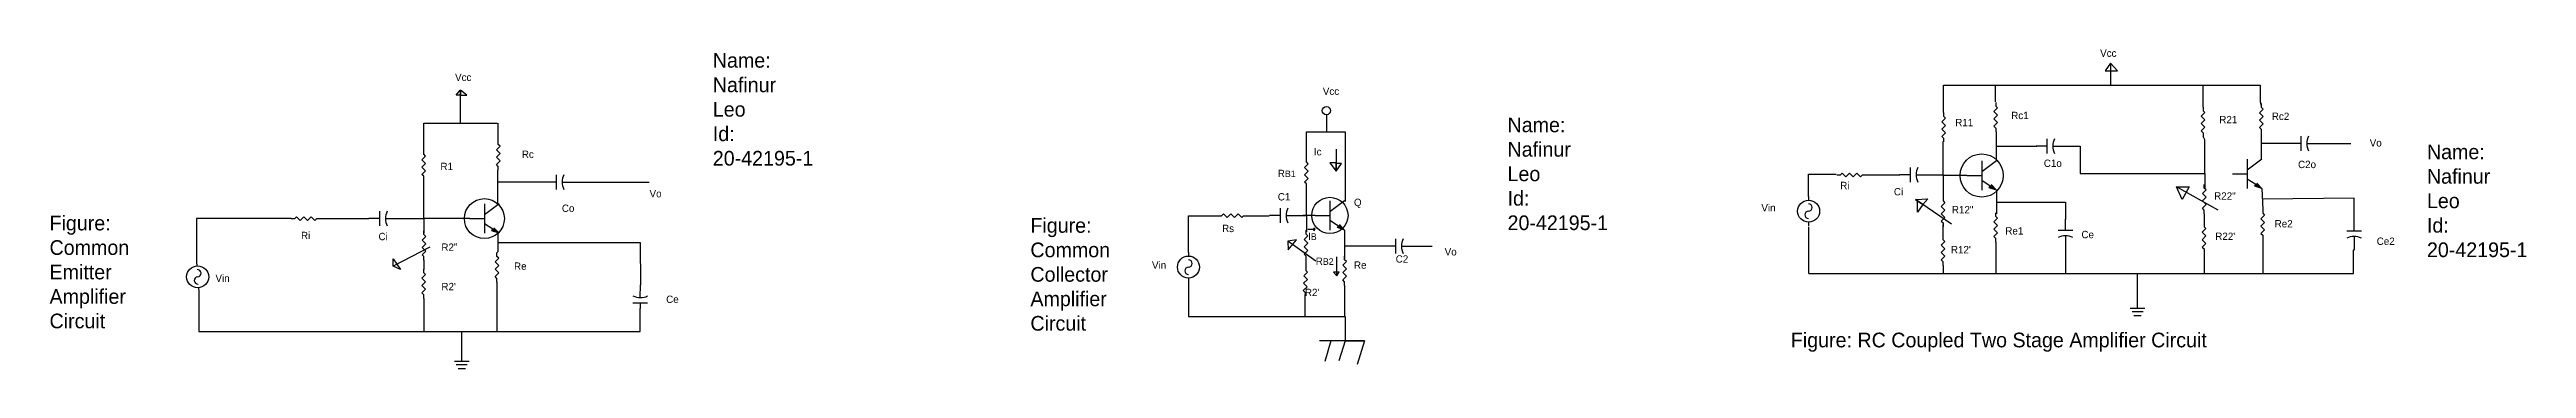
# Model space of a CAD drawing. Header units: inches. Extents: x 14.2 to 88.4, y 26.9 to 60.6.
# Drawn here: x 14.17 to 47.89, y 26.89 to 31.23 of the extents above; entities outside this region: 1.
import ezdxf

# ---------------------------------------------------------------- set-up
doc = ezdxf.new("R2010")
doc.units = ezdxf.units.IN
doc.header["$MEASUREMENT"] = 0

# ---------------------------------------------------------------- blocks, each defined once
blk = doc.blocks.new('Capacitor')
at = {"color": 7}
for p, q in [((0.15, 0), (0, 0)), ((0.15, -0.1), (0.15, 0.1)), ((0.225, 0), (0.4, 0))]:
    blk.add_line(p, q, dxfattribs=at)
blk.add_arc((0.4375, 0), 0.2125, 151.9275, 208.0725, dxfattribs=at)
blk = doc.blocks.new('Generator - AC')
at = {"color": 7}
for p, q in [((0, 0), (0.05, 0)), ((0.35, 0), (0.4, 0))]:
    blk.add_line(p, q, dxfattribs=at)
blk.add_circle((0.2, 0), 0.15, dxfattribs=at)
for centre, start, end in [((0.15, 0), 0, 180), ((0.25, 0), 180, 0)]:
    blk.add_arc(centre, 0.05, start, end, dxfattribs=at)
blk = doc.blocks.new('Resistor')
at = {"color": 7}
blk.add_lwpolyline([(0, 0), (0.05, 0), (0.075, 0.025), (0.125, -0.025), (0.175, 0.025), (0.225, -0.025), (0.275, 0.025), (0.325, -0.025), (0.35, 0), (0.4, 0)], dxfattribs=at)
blk = doc.blocks.new('Transistor - NPN')
at = {"color": 7}
for p, q in [((0, 0), (0.199999, 0)), ((0.199999, 0.2), (0.199999, -0.2)), ((0.399999, 0.2), (0.199999, 0.05)), ((0.316132, -0.145536), (0.201153, -0.069033)), ((0.302516, -0.166503), (0.316132, -0.145536)), ((0.399999, -0.2), (0.302516, -0.166503)), ((0.329748, -0.124569), (0.399999, -0.2))]:
    blk.add_line(p, q, dxfattribs=at)
blk.add_solid([(0.302516, -0.166503), (0.399999, -0.2), (0.329748, -0.124569)], dxfattribs=at)
blk = doc.blocks.new('Ground')
at = {"color": 7}
for p, q in [((-0.1, 0), (0.1, 0)), ((0.075, -0.05), (-0.075, -0.05)), ((-0.05, -0.1), (0.05, -0.1))]:
    blk.add_line(p, q, dxfattribs=at)

msp = doc.modelspace()

# ---------------------------------------------------------------- linework, layer by layer
for p, q in [((42.232, 31.047), (42.157, 30.942)), ((42.23, 31.026), (42.23, 30.749)), ((42.327, 30.942), (42.232, 31.047)), ((39.958, 30.372), (39.958, 30.745)), ((39.958, 30.745), (40.659, 30.745)), ((40.659, 30.745), (40.659, 30.521)), ((40.659, 30.745), (43.466, 30.745)), ((42.157, 30.942), (42.327, 30.942)), ((43.466, 30.745), (43.466, 30.745)), ((43.466, 30.745), (43.793, 30.745)), ((43.491, 30.447), (43.491, 30.745)), ((43.793, 30.745), (44.268, 30.745)), ((44.268, 30.745), (44.268, 30.519)), ((19.709, 30.611), (19.761, 30.68)), ((19.765, 30.611), (19.709, 30.611)), ((19.765, 30.227), (19.765, 30.677)), ((19.765, 30.677), (19.765, 30.611)), ((19.851, 30.611), (19.765, 30.677)), ((19.765, 30.611), (19.851, 30.611)), ((44.268, 30.519), (44.283, 30.471)), ((19.265, 29.855), (19.265, 30.227)), ((19.265, 30.227), (20.265, 30.227)), ((20.279, 29.988), (20.279, 30.227)), ((31.282, 29.751), (31.282, 30.112)), ((31.282, 30.112), (31.809, 30.112)), ((31.555, 30.343), (31.555, 30.112)), ((31.809, 30.112), (31.809, 29.163)), ((40.676, 29.715), (40.676, 30.111)), ((43.513, 29.999), (43.491, 30.047)), ((44.283, 30.096), (44.283, 29.73)), ((31.687, 29.687), (31.602, 29.687)), ((31.602, 29.687), (31.687, 29.574)), ((31.687, 29.875), (31.687, 29.574)), ((31.687, 29.574), (31.687, 29.687)), ((31.687, 29.574), (31.761, 29.68)), ((31.761, 29.68), (31.687, 29.68)), ((39.95, 29.526), (39.95, 29.98)), ((40.676, 29.913), (41.228, 29.913)), ((41.618, 29.915), (41.815, 29.915)), ((41.815, 29.915), (41.815, 29.542)), ((43.513, 29.542), (43.513, 29.999)), ((44.677, 29.951), (44.283, 29.951)), ((45.077, 29.951), (45.077, 29.951)), ((45.077, 29.951), (45.5, 29.951)), ((19.267, 28.928), (19.267, 29.503)), ((20.273, 29.563), (20.273, 29.588)), ((20.273, 29.13), (20.273, 29.563)), ((20.923, 29.426), (20.273, 29.426)), ((21.323, 29.426), (22.334, 29.426)), ((31.282, 28.971), (31.282, 29.376)), ((31.687, 29.574), (31.687, 29.574)), ((38.119, 29.229), (38.119, 29.533)), ((38.119, 29.533), (38.495, 29.533)), ((38.903, 29.523), (39.362, 29.523)), ((39.757, 29.526), (39.95, 29.526)), ((39.95, 29.526), (39.95, 29.219)), ((40.276, 29.515), (39.95, 29.515)), ((41.815, 29.542), (43.513, 29.542)), ((43.695, 29.043), (43.127, 29.362)), ((43.127, 29.362), (43.303, 29.362)), ((43.206, 29.19), (43.127, 29.362)), ((43.303, 29.362), (43.206, 29.19)), ((43.513, 29.542), (43.513, 29.337)), ((39.576, 29.187), (39.742, 29.198)), ((40.066, 28.853), (39.576, 29.187)), ((39.576, 29.187), (39.673, 29.121)), ((39.576, 29.187), (39.576, 29.187)), ((39.602, 29.017), (39.602, 29.169)), ((39.673, 29.121), (39.602, 29.169)), ((39.673, 29.121), (39.602, 29.017)), ((39.742, 29.198), (39.673, 29.121)), ((39.673, 29.121), (39.673, 29.121)), ((40.676, 29.315), (40.676, 28.993)), ((40.676, 29.154), (41.619, 29.154)), ((41.619, 29.154), (41.619, 28.918)), ((44.291, 29.336), (44.302, 29.051)), ((45.546, 29.208), (44.296, 29.194)), ((45.546, 28.91), (45.546, 29.208)), ((17.46, 28.928), (16.17, 28.928)), ((16.17, 28.928), (16.17, 28.334)), ((17.86, 28.928), (18.518, 28.928)), ((18.919, 28.928), (19.267, 28.928)), ((19.267, 28.928), (19.267, 28.73)), ((19.891, 28.928), (19.267, 28.928)), ((20.042, 28.928), (20.073, 28.928)), ((20.273, 28.73), (20.273, 28.476)), ((29.677, 28.467), (29.677, 28.967)), ((29.677, 28.967), (30.077, 28.967)), ((30.477, 28.967), (30.777, 28.967)), ((31.182, 28.971), (31.282, 28.971)), ((31.402, 28.972), (31.232, 28.971)), ((31.282, 28.971), (31.282, 28.748)), ((31.302, 28.783), (31.402, 28.782)), ((31.402, 28.782), (31.382, 28.803)), ((31.382, 28.803), (31.382, 28.763)), ((31.382, 28.763), (31.402, 28.782)), ((31.802, 28.772), (31.802, 28.383)), ((38.122, 28.182), (38.122, 28.816)), ((39.95, 28.665), (39.95, 28.844)), ((43.507, 28.993), (43.507, 28.844)), ((19.35, 28.539), (18.848, 28.279)), ((18.848, 28.279), (18.848, 28.378)), ((18.848, 28.378), (18.951, 28.234)), ((19.267, 28.36), (19.267, 28.236)), ((20.273, 28.476), (20.261, 28.463)), ((20.273, 28.603), (22.214, 28.603)), ((22.214, 28.603), (22.217, 28.026)), ((31.147, 28.64), (31.032, 28.621)), ((31.41, 28.349), (31.032, 28.621)), ((31.032, 28.621), (31.034, 28.503)), ((31.034, 28.503), (31.147, 28.64)), ((31.277, 28.369), (31.277, 28.269)), ((31.692, 28.408), (31.692, 28.199)), ((32.352, 28.552), (31.802, 28.552)), ((32.752, 28.552), (32.997, 28.552)), ((40.668, 28.608), (40.668, 28.182)), ((41.618, 28.519), (41.618, 28.182)), ((43.503, 28.466), (43.503, 28.182)), ((44.302, 28.651), (44.302, 28.182)), ((45.546, 28.51), (45.538, 28.497)), ((45.538, 28.182), (45.538, 28.497)), ((18.951, 28.234), (18.848, 28.279)), ((20.261, 28.063), (20.261, 27.39)), ((29.677, 28.092), (29.677, 27.592)), ((31.692, 28.199), (31.652, 28.2)), ((31.652, 28.2), (31.695, 28.147)), ((31.729, 28.202), (31.692, 28.199)), ((31.692, 28.199), (31.692, 28.15)), ((31.695, 28.147), (31.729, 28.202)), ((31.802, 28.017), (31.802, 27.592)), ((38.122, 28.182), (45.122, 28.182)), ((39.95, 28.29), (39.95, 28.182)), ((42.598, 27.706), (42.598, 28.182)), ((45.122, 28.182), (45.538, 28.182)), ((16.203, 27.936), (16.203, 27.39)), ((19.265, 27.841), (19.265, 27.39)), ((22.211, 27.39), (22.211, 27.701)), ((31.262, 27.872), (31.263, 27.592)), ((16.203, 27.39), (22.211, 27.39)), ((19.784, 26.986), (19.784, 27.39)), ((29.677, 27.592), (31.809, 27.592)), ((31.809, 27.592), (31.809, 27.263)), ((32.072, 27.263), (31.462, 27.263)), ((31.616, 27.263), (31.532, 26.983)), ((31.809, 27.263), (31.722, 26.99)), ((31.809, 27.263), (32.072, 27.263)), ((31.94, 27.263), (32.072, 27.263)), ((32.072, 27.263), (31.974, 26.941))]:
    msp.add_line(p, q)
for centre, radius in [((31.555, 30.399), 0.0561), ((40.476, 29.515), 0.294), ((20.091, 28.928), 0.272), ((31.602, 28.971), 0.247)]:
    msp.add_circle(centre, radius)

# ---------------------------------------------------------------- block references
for name, p, rotation in [('Resistor', (39.958, 30.372), 270), ('Resistor', (40.668, 30.511), 270), ('Resistor', (43.491, 30.447), 270), ('Resistor', (44.283, 30.496), 270), ('Resistor', (19.265, 29.455), 90), ('Resistor', (20.279, 29.588), 90), ('Resistor', (31.282, 29.351), 90), ('Resistor', (43.507, 28.993), 90), ('Generator - AC', (38.119, 29.229), 270.0254885044478), ('Resistor', (39.95, 29.219), 270), ('Resistor', (40.668, 28.608), 90), ('Resistor', (44.302, 29.051), 270), ('Resistor', (19.267, 28.36), 90), ('Resistor', (31.277, 28.769), 270), ('Resistor', (39.95, 28.29), 89.99999999998371), ('Capacitor', (41.618, 28.919), 270), ('Resistor', (43.503, 28.866), 270), ('Capacitor', (45.546, 28.91), 270.0000000000041), ('Generator - AC', (16.172, 28.334), 274.4758393396629), ('Resistor', (20.261, 28.063), 90), ('Generator - AC', (29.677, 28.467), 270), ('Resistor', (31.802, 28.017), 90), ('Resistor', (19.265, 27.841), 90), ('Capacitor', (22.209, 27.626), 88.9145760214993), ('Resistor', (31.277, 28.272), 267.8262914170337)]:
    msp.add_blockref(name, p, dxfattribs=dict(rotation=rotation))
for name, p in [('Capacitor', (41.218, 29.915)), ('Capacitor', (44.677, 29.951)), ('Transistor - NPN', (40.276, 29.515)), ('Transistor - NPN', (43.891, 29.536)), ('Capacitor', (20.923, 29.426)), ('Resistor', (38.503, 29.523)), ('Capacitor', (39.357, 29.526)), ('Capacitor', (18.519, 28.928)), ('Transistor - NPN', (19.891, 28.928)), ('Capacitor', (30.782, 28.971)), ('Transistor - NPN', (31.402, 28.972)), ('Resistor', (17.46, 28.928)), ('Resistor', (30.077, 28.967)), ('Capacitor', (32.352, 28.552)), ('Ground', (42.598, 27.706)), ('Ground', (19.784, 26.986))]:
    msp.add_blockref(name, p)

# ---------------------------------------------------------------- texts
at = {"attachment_point": 1}
for s, insert, char_height, width in [('Vin', (88.221, 60.63), 0.1, 0.61116), ('Name: Nafinur Leo\\PId: 20-42195-1', (23.201, 31.184), 0.2, 1.19821), ('Vcc', (42.089, 31.232), 0.1, 0.61116), ('Vcc', (19.692, 30.903), 0.1, 0.50439), ('Vcc', (31.506, 30.713), 0.1, 0.48469), ('Rc1', (40.878, 30.383), 0.1, 0.61116), ('Rc2', (44.426, 30.372), 0.1, 0.61116), ('Name: Nafinur Leo\\PId: 20-42195-1', (34.021, 30.305), 0.2, 0.9362), ('R11', (40.116, 30.287), 0.1, 0.61116), ('R21', (43.711, 30.327), 0.1, 0.61116), ('R1', (19.493, 29.689), 0.1, 0.50439), ('Rc', (20.601, 29.855), 0.1, 0.50439), ('Ic', (31.385, 29.889), 0.1, 0.48469), ('C1o', (41.322, 29.732), 0.1, 0.61116), ('C2o', (44.783, 29.716), 0.1, 0.61116), ('Vo', (45.759, 30.01), 0.1, 0.61116), ('Name: Nafinur Leo\\PId: 20-42195-1', (46.538, 29.937), 0.2, 0.40217), ('R{\\H0.9x;B1}', (30.893, 29.593), 0.1, 0.48469), ('Ri', (38.55, 29.429), 0.1, 0.61116), ('Ci', (39.281, 29.344), 0.1, 0.61116), ('Co', (21.146, 29.119), 0.1, 0.50439), ('Vo', (22.34, 29.318), 0.1, 0.50439), ('C1', (30.893, 29.275), 0.1, 0.48469), ('Q', (31.93, 29.199), 0.1, 0.48469), ('Vin', (37.477, 29.125), 0.1, 0.61116), ('R12"', (40.07, 29.1), 0.1, 0.61116), ('R22"', (43.641, 29.286), 0.1, 0.61116), ('Figure: Common Emitter Amplifier Circuit', (14.171, 28.967), 0.2, 0.821), ('Ri', (17.595, 28.748), 0.1, 0.50439), ('Ci', (18.65, 28.734), 0.1, 0.50439), ('Figure: Common Collector Amplifier Circuit', (27.525, 28.935), 0.2, 0.45168), ('Rs', (30.135, 28.844), 0.1, 0.48469), ('I{\\H0.9x;B}', (31.305, 28.737), 0.1, 0.48469), ('Re1', (40.798, 28.811), 0.1, 0.61116), ('Ce', (41.834, 28.761), 0.1, 0.61116), ("R22'", (43.656, 28.737), 0.1, 0.61116), ('Re2', (44.465, 28.908), 0.1, 0.61116), ('Ce2', (45.854, 28.67), 0.1, 0.61116), ('R2"', (19.506, 28.589), 0.1, 0.50439), ('Re', (20.495, 28.33), 0.1, 0.50439), ('Vin', (29.18, 28.344), 0.1, 0.48469), ('R{\\H0.9x;B2}', (31.41, 28.398), 0.1, 0.48469), ('Re', (31.93, 28.345), 0.1, 0.48469), ('C2', (32.498, 28.428), 0.1, 0.48469), ('Vo', (33.165, 28.526), 0.1, 0.48469), ("R12'", (40.057, 28.555), 0.1, 0.61116), ('Vin', (16.43, 28.165), 0.1, 0.50439), ("R2'", (19.506, 28.052), 0.1, 0.50439), ('Ce', (22.566, 27.879), 0.1, 0.50439), ("R2'", (31.262, 27.972), 0.1, 0.48469), ('Figure: RC Coupled Two Stage Amplifier Circuit', (37.878, 27.374), 0.2, 10.34033)]:
    msp.add_mtext(s, dxfattribs=dict(at, insert=insert, char_height=char_height, width=width))

doc.saveas('drawing.dxf')
